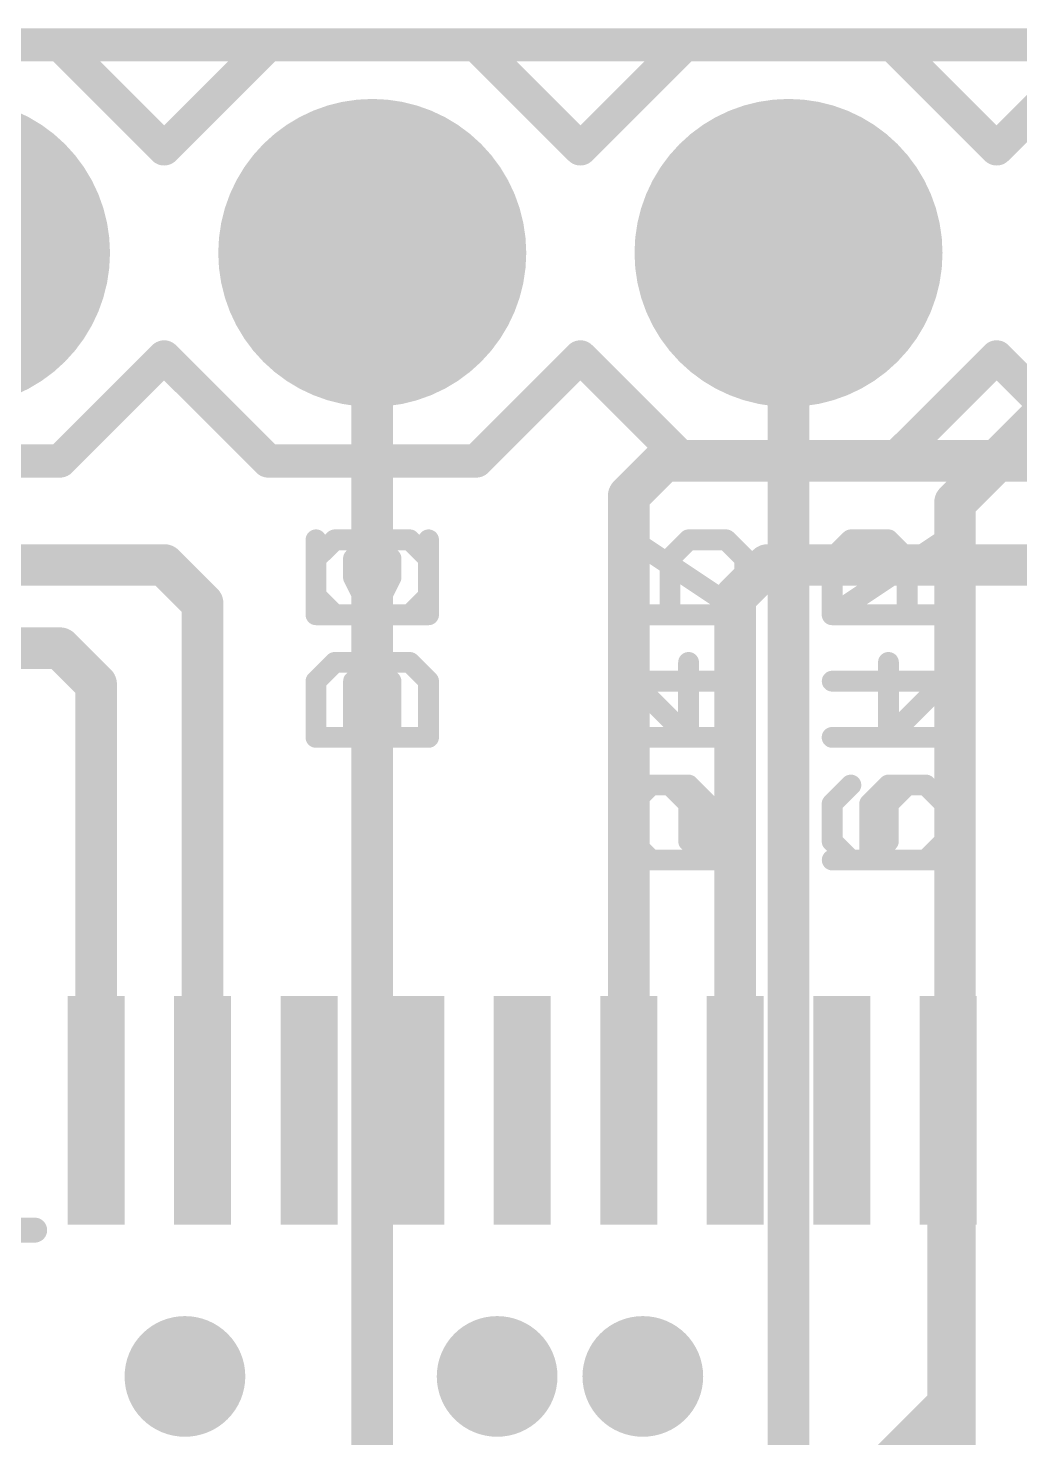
# Model space of a CAD drawing. Extents: x -3 to 111, y -18 to 20.
# Drawn here: x 22.03 to 28.08, y 11.82 to 20.42 of the extents above; entities that cross this region are included whole.
import ezdxf

# ---------------------------------------------------------------- set-up
doc = ezdxf.new("R2010")
doc.units = 0
for name, color, linetype in [('1', 12, 'CONTINUOUS'), ('16', 132, 'CONTINUOUS'), ('17', 110, 'CONTINUOUS'), ('18', 110, 'CONTINUOUS'), ('20', 53, 'CONTINUOUS'), ('21', 41, 'CONTINUOUS'), ('22', 40, 'CONTINUOUS'), ('51', 53, 'CONTINUOUS')]:
    doc.layers.add(name, color=color, linetype=linetype)

# ---------------------------------------------------------------- blocks, each defined once
blk = doc.blocks.new('RECT')
blk.add_solid([(-0.5, -0.5), (0.5, -0.5), (-0.5, 0.5), (0.5, 0.5)])
blk = doc.blocks.new('ROUNDP')
at = {"const_width": 0.5}
blk.add_lwpolyline([(0, -0.25, 1), (0, 0.25, 1), (0, -0.25)], format="xyb", dxfattribs=at)
blk = doc.blocks.new('ROUNDV')
at = {"const_width": 0.5}
blk.add_lwpolyline([(0, -0.25, 1), (0, 0.25, 1), (0, -0.25)], format="xyb", dxfattribs=at)

msp = doc.modelspace()

# ---------------------------------------------------------------- linework, layer by layer
at = {"layer": '1'}
for points, const_width in [([(43.18, 20.32), (0, 20.32)], 0.2032), ([(25.695, 17.567), (25.908, 17.78)], 0.254), ([(25.908, 17.78), (32.893, 17.78)], 0.254), ([(25.695, 13.816), (25.695, 17.567)], 0.254), ([(22.86, 17.145), (21.844, 17.145)], 0.254), ([(23.095, 16.91), (22.86, 17.145)], 0.254), ([(26.345, 16.947), (26.543, 17.145)], 0.254), ([(26.543, 17.145), (34.29, 17.145)], 0.254), ([(23.095, 16.91), (23.095, 13.816)], 0.254), ([(26.345, 13.816), (26.345, 16.947)], 0.254), ([(22.225, 16.637), (19.304, 16.637)], 0.254), ([(22.445, 16.417), (22.225, 16.637)], 0.254), ([(22.445, 16.417), (22.445, 13.816)], 0.254), ([(27.645, 13.816), (27.645, 12.024)], 0.254), ([(27.305, 11.684), (27.645, 12.024)], 0.254)]:
    msp.add_lwpolyline(points, dxfattribs=dict(at, const_width=const_width))
at = {"layer": '1', "const_width": 0.127}
for points in [[(25.908, 17.8435, 1), (25.908, 17.7165)], [(25.9529, 17.7351, 1), (25.8631, 17.8249)], [(25.7585, 17.567, 1), (25.6315, 17.567)], [(25.6501, 17.6119, 1), (25.7399, 17.5221)], [(22.9049, 17.1899, 1), (22.8151, 17.1001)], [(22.86, 17.0815, 1), (22.86, 17.2085)], [(26.543, 17.2085, 1), (26.543, 17.0815)], [(26.5879, 17.1001, 1), (26.4981, 17.1899)], [(23.1585, 16.91, 1), (23.0315, 16.91)], [(26.4085, 16.947, 1), (26.2815, 16.947)], [(26.3001, 16.9919, 1), (26.3899, 16.9021)], [(23.0501, 16.8651, 1), (23.1399, 16.9549)], [(22.2699, 16.6819, 1), (22.1801, 16.5921)], [(22.225, 16.5735, 1), (22.225, 16.7005)], [(22.5085, 16.417, 1), (22.3815, 16.417)], [(22.4001, 16.3721, 1), (22.4899, 16.4619)], [(27.7085, 13.816, 1), (27.5815, 13.816)], [(22.3815, 13.816, 1), (22.5085, 13.816)], [(23.0315, 13.816, 1), (23.1585, 13.816)], [(25.6315, 13.816, 1), (25.7585, 13.816)], [(26.2815, 13.816, 1), (26.4085, 13.816)], [(27.6899, 11.9791, 1), (27.6001, 12.0689)], [(27.5815, 12.024, 1), (27.7085, 12.024)]]:
    msp.add_lwpolyline(points, format="xyb", dxfattribs=at)
at = {"layer": '16'}
for points, const_width in [([(43.18, 20.32), (0, 20.32)], 0.2032), ([(24.13, 8.382), (24.13, 19.05)], 0.254), ([(26.67, 9.144), (26.67, 19.05)], 0.254), ([(27.686, 17.526), (29.21, 19.05)], 0.254), ([(27.686, 9.144), (27.686, 17.526)], 0.254)]:
    msp.add_lwpolyline(points, dxfattribs=dict(at, const_width=const_width))
at = {"layer": '16', "const_width": 0.127}
for points in [[(24.1935, 19.05, 1), (24.0665, 19.05)], [(26.7335, 19.05, 1), (26.6065, 19.05)], [(27.7495, 17.526, 1), (27.6225, 17.526)], [(27.6411, 17.5709, 1), (27.7309, 17.4811)]]:
    msp.add_lwpolyline(points, format="xyb", dxfattribs=at)
at = {"layer": '20', "const_width": 0.2032}
msp.add_lwpolyline([(0, 20.32), (43.18, 20.32)], dxfattribs=at)
at = {"layer": '21'}
for points, const_width in [([(20.955, 20.32), (22.225, 20.32)], 0.2032), ([(22.86, 19.685), (22.225, 20.32)], 0.2032), ([(22.86, 19.685), (23.495, 20.32)], 0.2032), ([(23.495, 20.32), (24.765, 20.32)], 0.2032), ([(24.765, 20.32), (25.4, 19.685)], 0.2032), ([(25.4, 19.685), (26.035, 20.32)], 0.2032), ([(26.035, 20.32), (27.305, 20.32)], 0.2032), ([(27.305, 20.32), (27.94, 19.685)], 0.2032), ([(27.94, 19.685), (28.575, 20.32)], 0.2032), ([(22.225, 17.78), (22.86, 18.415)], 0.2032), ([(23.495, 17.78), (22.86, 18.415)], 0.2032), ([(25.4, 18.415), (24.765, 17.78)], 0.2032), ([(26.035, 17.78), (25.4, 18.415)], 0.2032), ([(27.94, 18.415), (27.305, 17.78)], 0.2032), ([(28.575, 17.78), (27.94, 18.415)], 0.2032), ([(22.225, 17.78), (20.955, 17.78)], 0.2032), ([(24.765, 17.78), (23.495, 17.78)], 0.2032), ([(27.305, 17.78), (26.035, 17.78)], 0.2032), ([(26.6827, 15.2808), (26.6827, 17.526)], 0.127), ([(23.7865, 17.2987), (23.7865, 16.8411)], 0.127), ([(24.0153, 17.1843), (24.1297, 17.2987)], 0.127), ([(24.1297, 17.2987), (24.3585, 17.2987)], 0.127), ([(24.3585, 17.2987), (24.4729, 17.1843)], 0.127), ([(26.4033, 16.8411), (25.7169, 17.2987)], 0.127), ([(26.9361, 17.1843), (27.0505, 17.2987)], 0.127), ([(27.0505, 17.2987), (27.2793, 17.2987)], 0.127), ([(27.2793, 17.2987), (27.3937, 17.1843)], 0.127), ([(24.0153, 17.0699), (24.0153, 17.1843)], 0.127), ([(24.4729, 17.1843), (24.4729, 16.9555)], 0.127), ([(26.9361, 16.8411), (26.9361, 17.1843)], 0.127), ([(27.3937, 17.1843), (27.3937, 16.8411)], 0.127), ([(24.1297, 16.8411), (24.0153, 17.0699)], 0.127), ([(24.4729, 16.9555), (24.3585, 16.8411)], 0.127), ([(23.7865, 16.8411), (24.1297, 16.8411)], 0.127), ([(27.6225, 16.8411), (26.9361, 16.8411)], 0.127), ([(23.7865, 16.4359), (23.9009, 16.5503)], 0.127), ([(23.9009, 16.5503), (24.1297, 16.5503)], 0.127), ([(24.1297, 16.5503), (24.2441, 16.4359)], 0.127), ([(26.0601, 16.0927), (26.0601, 16.5503)], 0.127), ([(27.6225, 16.0927), (27.6225, 16.5503)], 0.127), ([(23.7865, 16.0927), (23.7865, 16.4359)], 0.127), ([(24.2441, 16.4359), (24.2441, 16.0927)], 0.127), ([(26.4033, 16.4359), (25.7169, 16.4359)], 0.127), ([(25.7169, 16.4359), (26.0601, 16.0927)], 0.127), ([(24.4729, 16.0927), (23.7865, 16.0927)], 0.127), ([(26.9361, 16.0927), (27.6225, 16.0927)], 0.127), ([(25.7169, 15.6874), (25.8313, 15.8018)], 0.127), ([(25.8313, 15.8018), (26.0601, 15.8018)], 0.127), ([(26.0601, 15.8018), (26.1745, 15.6874)], 0.127), ([(27.0505, 15.8018), (26.9361, 15.6874)], 0.127), ([(27.2793, 15.6874), (27.3937, 15.8018)], 0.127), ([(27.3937, 15.8018), (27.5081, 15.8018)], 0.127), ([(27.5081, 15.8018), (27.6225, 15.6874)], 0.127), ([(25.7169, 15.3443), (25.7169, 15.6874)], 0.127), ([(26.1745, 15.6874), (26.1745, 15.3443)], 0.127), ([(26.9361, 15.6874), (26.9361, 15.4587)], 0.127), ([(27.2793, 15.4587), (27.2793, 15.6874)], 0.127), ([(27.6225, 15.6874), (27.6225, 15.4587)], 0.127), ([(26.9361, 15.4587), (27.0505, 15.3443)], 0.127), ([(27.1649, 15.3443), (27.2793, 15.4587)], 0.127), ([(27.6225, 15.4587), (27.5081, 15.3443)], 0.127), ([(26.4033, 15.3443), (25.7169, 15.3443)], 0.127), ([(27.0505, 15.3443), (27.1649, 15.3443)], 0.127), ([(21.47, 13.085), (22.07, 13.085)], 0.1524)]:
    msp.add_lwpolyline(points, dxfattribs=dict(at, const_width=const_width))
for points, const_width in [([(22.2609, 20.3559, 1), (22.1891, 20.2841)], 0.1016), ([(22.225, 20.2692, 1), (22.225, 20.3708)], 0.1016), ([(23.495, 20.3708, 1), (23.495, 20.2692)], 0.1016), ([(23.5309, 20.2841, 1), (23.4591, 20.3559)], 0.1016), ([(24.8009, 20.3559, 1), (24.7291, 20.2841)], 0.1016), ([(24.765, 20.2692, 1), (24.765, 20.3708)], 0.1016), ([(26.035, 20.3708, 1), (26.035, 20.2692)], 0.1016), ([(26.0709, 20.2841, 1), (25.9991, 20.3559)], 0.1016), ([(27.3409, 20.3559, 1), (27.2691, 20.2841)], 0.1016), ([(27.305, 20.2692, 1), (27.305, 20.3708)], 0.1016), ([(22.8241, 19.7209, 1), (22.8959, 19.6491)], 0.1016), ([(22.8241, 19.6491, 1), (22.8959, 19.7209)], 0.1016), ([(25.3641, 19.7209, 1), (25.4359, 19.6491)], 0.1016), ([(25.3641, 19.6491, 1), (25.4359, 19.7209)], 0.1016), ([(27.9041, 19.7209, 1), (27.9759, 19.6491)], 0.1016), ([(27.9041, 19.6491, 1), (27.9759, 19.7209)], 0.1016), ([(22.8959, 18.4509, 1), (22.8241, 18.3791)], 0.1016), ([(22.8959, 18.3791, 1), (22.8241, 18.4509)], 0.1016), ([(25.4359, 18.4509, 1), (25.3641, 18.3791)], 0.1016), ([(25.4359, 18.3791, 1), (25.3641, 18.4509)], 0.1016), ([(27.9759, 18.4509, 1), (27.9041, 18.3791)], 0.1016), ([(27.9759, 18.3791, 1), (27.9041, 18.4509)], 0.1016), ([(22.1891, 17.8159, 1), (22.2609, 17.7441)], 0.1016), ([(22.225, 17.7292, 1), (22.225, 17.8308)], 0.1016), ([(23.495, 17.8308, 1), (23.495, 17.7292)], 0.1016), ([(23.4591, 17.7441, 1), (23.5309, 17.8159)], 0.1016), ([(24.7291, 17.8159, 1), (24.8009, 17.7441)], 0.1016), ([(24.765, 17.7292, 1), (24.765, 17.8308)], 0.1016), ([(26.035, 17.8308, 1), (26.035, 17.7292)], 0.1016), ([(25.9991, 17.7441, 1), (26.0709, 17.8159)], 0.1016), ([(27.2691, 17.8159, 1), (27.3409, 17.7441)], 0.1016), ([(27.305, 17.7292, 1), (27.305, 17.8308)], 0.1016), ([(26.7144, 17.526, 1), (26.651, 17.526)], 0.0635), ([(23.8183, 17.2987, 1), (23.7548, 17.2987)], 0.0635), ([(24.1297, 17.3304, 1), (24.1297, 17.2669)], 0.0635), ([(24.1522, 17.2762, 1), (24.1073, 17.3211)], 0.0635), ([(24.381, 17.3211, 1), (24.3361, 17.2762)], 0.0635), ([(24.3585, 17.2669, 1), (24.3585, 17.3304)], 0.0635), ([(25.7345, 17.3251, 1), (25.6993, 17.2723)], 0.0635), ([(27.0505, 17.3304, 1), (27.0505, 17.2669)], 0.0635), ([(27.073, 17.2762, 1), (27.0281, 17.3211)], 0.0635), ([(27.3018, 17.3211, 1), (27.2569, 17.2762)], 0.0635), ([(27.2793, 17.2669, 1), (27.2793, 17.3304)], 0.0635), ([(24.0471, 17.1843, 1), (23.9836, 17.1843)], 0.0635), ([(23.9929, 17.2067, 1), (24.0378, 17.1618)], 0.0635), ([(24.5047, 17.1843, 1), (24.4412, 17.1843)], 0.0635), ([(24.4504, 17.1618, 1), (24.4954, 17.2067)], 0.0635), ([(26.9679, 17.1843, 1), (26.9044, 17.1843)], 0.0635), ([(26.9137, 17.2067, 1), (26.9586, 17.1618)], 0.0635), ([(27.4255, 17.1843, 1), (27.362, 17.1843)], 0.0635), ([(27.3713, 17.1618, 1), (27.4162, 17.2067)], 0.0635), ([(24.0437, 17.0841, 1), (23.9869, 17.0557)], 0.0635), ([(23.9836, 17.0699, 1), (24.0471, 17.0699)], 0.0635), ([(24.4412, 16.9555, 1), (24.5047, 16.9555)], 0.0635), ([(24.4954, 16.933, 1), (24.4504, 16.9779)], 0.0635), ([(23.7865, 16.8728, 1), (23.7865, 16.8093)], 0.0635), ([(23.7548, 16.8411, 1), (23.8183, 16.8411)], 0.0635), ([(24.1013, 16.8269, 1), (24.1581, 16.8553)], 0.0635), ([(24.1297, 16.8093, 1), (24.1297, 16.8728)], 0.0635), ([(24.3361, 16.8635, 1), (24.381, 16.8186)], 0.0635), ([(26.3857, 16.8147, 1), (26.4209, 16.8675)], 0.0635), ([(26.9361, 16.8728, 1), (26.9361, 16.8093)], 0.0635), ([(26.9044, 16.8411, 1), (26.9679, 16.8411)], 0.0635), ([(27.362, 16.8411, 1), (27.4255, 16.8411)], 0.0635), ([(27.6225, 16.8093, 1), (27.6225, 16.8728)], 0.0635), ([(23.9009, 16.582, 1), (23.9009, 16.5185)], 0.0635), ([(23.9234, 16.5278, 1), (23.8785, 16.5727)], 0.0635), ([(24.1522, 16.5727, 1), (24.1073, 16.5278)], 0.0635), ([(24.1297, 16.5185, 1), (24.1297, 16.582)], 0.0635), ([(26.0919, 16.5503, 1), (26.0284, 16.5503)], 0.0635), ([(27.6543, 16.5503, 1), (27.5908, 16.5503)], 0.0635), ([(23.8183, 16.4359, 1), (23.7548, 16.4359)], 0.0635), ([(23.7641, 16.4583, 1), (23.809, 16.4134)], 0.0635), ([(24.2759, 16.4359, 1), (24.2124, 16.4359)], 0.0635), ([(24.2217, 16.4134, 1), (24.2666, 16.4583)], 0.0635), ([(25.7169, 16.4676, 1), (25.7169, 16.4041)], 0.0635), ([(25.7394, 16.4583, 1), (25.6945, 16.4134)], 0.0635), ([(26.4033, 16.4041, 1), (26.4033, 16.4676)], 0.0635), ([(23.7865, 16.1244, 1), (23.7865, 16.0609)], 0.0635), ([(23.7548, 16.0927, 1), (23.8183, 16.0927)], 0.0635), ([(24.2124, 16.0927, 1), (24.2759, 16.0927)], 0.0635), ([(24.4729, 16.0609, 1), (24.4729, 16.1244)], 0.0635), ([(26.0284, 16.0927, 1), (26.0919, 16.0927)], 0.0635), ([(26.0377, 16.0702, 1), (26.0826, 16.1151)], 0.0635), ([(26.9361, 16.1244, 1), (26.9361, 16.0609)], 0.0635), ([(27.5908, 16.0927, 1), (27.6543, 16.0927)], 0.0635), ([(27.6225, 16.0609, 1), (27.6225, 16.1244)], 0.0635), ([(25.8313, 15.8336, 1), (25.8313, 15.7701)], 0.0635), ([(25.8538, 15.7794, 1), (25.8089, 15.8243)], 0.0635), ([(26.0826, 15.8243, 1), (26.0377, 15.7794)], 0.0635), ([(26.0601, 15.7701, 1), (26.0601, 15.8336)], 0.0635), ([(27.073, 15.7794, 1), (27.0281, 15.8243)], 0.0635), ([(27.3937, 15.8336, 1), (27.3937, 15.7701)], 0.0635), ([(27.4162, 15.7794, 1), (27.3713, 15.8243)], 0.0635), ([(27.5306, 15.8243, 1), (27.4857, 15.7794)], 0.0635), ([(27.5081, 15.7701, 1), (27.5081, 15.8336)], 0.0635), ([(25.7487, 15.6874, 1), (25.6852, 15.6874)], 0.0635), ([(26.2063, 15.6874, 1), (26.1428, 15.6874)], 0.0635), ([(26.9679, 15.6874, 1), (26.9044, 15.6874)], 0.0635), ([(27.3111, 15.6874, 1), (27.2476, 15.6874)], 0.0635), ([(27.6543, 15.6874, 1), (27.5908, 15.6874)], 0.0635), ([(25.6945, 15.7099, 1), (25.7394, 15.665)], 0.0635), ([(26.1521, 15.665, 1), (26.197, 15.7099)], 0.0635), ([(26.9137, 15.7099, 1), (26.9586, 15.665)], 0.0635), ([(27.2569, 15.7099, 1), (27.3018, 15.665)], 0.0635), ([(27.6, 15.665, 1), (27.645, 15.7099)], 0.0635), ([(26.9044, 15.4587, 1), (26.9679, 15.4587)], 0.0635), ([(26.9586, 15.4811, 1), (26.9137, 15.4362)], 0.0635), ([(27.2476, 15.4587, 1), (27.3111, 15.4587)], 0.0635), ([(27.3018, 15.4362, 1), (27.2569, 15.4811)], 0.0635), ([(27.5908, 15.4587, 1), (27.6543, 15.4587)], 0.0635), ([(27.645, 15.4362, 1), (27.6, 15.4811)], 0.0635), ([(25.7169, 15.376, 1), (25.7169, 15.3125)], 0.0635), ([(26.4033, 15.3125, 1), (26.4033, 15.376)], 0.0635), ([(27.0505, 15.376, 1), (27.0505, 15.3125)], 0.0635), ([(27.1649, 15.3125, 1), (27.1649, 15.376)], 0.0635), ([(25.6852, 15.3443, 1), (25.7487, 15.3443)], 0.0635), ([(26.1428, 15.3443, 1), (26.2063, 15.3443)], 0.0635), ([(27.0281, 15.3218, 1), (27.073, 15.3667)], 0.0635), ([(27.1425, 15.3667, 1), (27.1874, 15.3218)], 0.0635), ([(27.4857, 15.3667, 1), (27.5306, 15.3218)], 0.0635), ([(26.651, 15.2808, 1), (26.7144, 15.2808)], 0.0635), ([(22.07, 13.0469, 1), (22.07, 13.1231)], 0.0762)]:
    msp.add_lwpolyline(points, format="xyb", dxfattribs=dict(at, const_width=const_width))
at = {"layer": '22', "const_width": 0.127}
for points in [[(26.6573, 15.2808), (26.6573, 17.526)], [(23.9015, 17.2987), (23.7871, 17.1843)], [(24.1303, 17.2987), (23.9015, 17.2987)], [(24.2447, 17.1843), (24.1303, 17.2987)], [(24.4735, 17.2987), (24.4735, 16.8411)], [(26.0607, 17.2987), (25.9463, 17.1843)], [(26.2895, 17.2987), (26.0607, 17.2987)], [(26.4039, 17.1843), (26.2895, 17.2987)], [(26.9367, 16.8411), (27.6231, 17.2987)], [(23.7871, 17.1843), (23.7871, 16.9555)], [(24.2447, 17.0699), (24.2447, 17.1843)], [(25.9463, 17.1843), (25.9463, 16.8411)], [(26.4039, 16.8411), (26.4039, 17.1843)], [(24.1303, 16.8411), (24.2447, 17.0699)], [(23.7871, 16.9555), (23.9015, 16.8411)], [(24.4735, 16.8411), (24.1303, 16.8411)], [(25.7175, 16.8411), (26.4039, 16.8411)], [(24.1303, 16.5503), (24.0159, 16.4359)], [(24.3591, 16.5503), (24.1303, 16.5503)], [(24.4735, 16.4359), (24.3591, 16.5503)], [(25.7175, 16.0927), (25.7175, 16.5503)], [(27.2799, 16.0927), (27.2799, 16.5503)], [(24.0159, 16.4359), (24.0159, 16.0927)], [(24.4735, 16.0927), (24.4735, 16.4359)], [(26.9367, 16.4359), (27.6231, 16.4359)], [(27.6231, 16.4359), (27.2799, 16.0927)], [(23.7871, 16.0927), (24.4735, 16.0927)], [(26.4039, 16.0927), (25.7175, 16.0927)], [(25.8319, 15.8018), (25.7175, 15.6874)], [(25.9463, 15.8018), (25.8319, 15.8018)], [(26.0607, 15.6874), (25.9463, 15.8018)], [(26.2895, 15.8018), (26.4039, 15.6874)], [(27.2799, 15.8018), (27.1655, 15.6874)], [(27.5087, 15.8018), (27.2799, 15.8018)], [(27.6231, 15.6874), (27.5087, 15.8018)], [(25.7175, 15.6874), (25.7175, 15.4587)], [(26.0607, 15.4587), (26.0607, 15.6874)], [(26.4039, 15.6874), (26.4039, 15.4587)], [(27.1655, 15.6874), (27.1655, 15.3443)], [(27.6231, 15.3443), (27.6231, 15.6874)], [(25.7175, 15.4587), (25.8319, 15.3443)], [(26.1751, 15.3443), (26.0607, 15.4587)], [(26.4039, 15.4587), (26.2895, 15.3443)], [(26.2895, 15.3443), (26.1751, 15.3443)], [(26.9367, 15.3443), (27.6231, 15.3443)]]:
    msp.add_lwpolyline(points, dxfattribs=at)
at = {"layer": '22', "const_width": 0.0635}
for points in [[(26.6891, 17.526, 1), (26.6256, 17.526)], [(23.9015, 17.3304, 1), (23.9015, 17.2669)], [(23.9239, 17.2762, 1), (23.879, 17.3211)], [(24.1527, 17.3211, 1), (24.1078, 17.2762)], [(24.1303, 17.2669, 1), (24.1303, 17.3304)], [(24.5052, 17.2987, 1), (24.4417, 17.2987)], [(26.0607, 17.3304, 1), (26.0607, 17.2669)], [(26.0831, 17.2762, 1), (26.0382, 17.3211)], [(26.3119, 17.3211, 1), (26.267, 17.2762)], [(26.2895, 17.2669, 1), (26.2895, 17.3304)], [(27.6407, 17.2723, 1), (27.6055, 17.3251)], [(23.7646, 17.2067, 1), (23.8096, 17.1618)], [(23.8189, 17.1843, 1), (23.7554, 17.1843)], [(24.2764, 17.1843, 1), (24.2129, 17.1843)], [(24.2222, 17.1618, 1), (24.2671, 17.2067)], [(25.978, 17.1843, 1), (25.9145, 17.1843)], [(25.9238, 17.2067, 1), (25.9687, 17.1618)], [(26.4356, 17.1843, 1), (26.3721, 17.1843)], [(26.3814, 17.1618, 1), (26.4263, 17.2067)], [(24.2731, 17.0557, 1), (24.2163, 17.0841)], [(24.2129, 17.0699, 1), (24.2764, 17.0699)], [(23.8096, 16.9779, 1), (23.7646, 16.933)], [(23.7554, 16.9555, 1), (23.8189, 16.9555)], [(23.879, 16.8186, 1), (23.9239, 16.8635)], [(24.1303, 16.8728, 1), (24.1303, 16.8093)], [(24.1019, 16.8553, 1), (24.1587, 16.8269)], [(24.4417, 16.8411, 1), (24.5052, 16.8411)], [(24.4735, 16.8093, 1), (24.4735, 16.8728)], [(25.7175, 16.8728, 1), (25.7175, 16.8093)], [(25.9145, 16.8411, 1), (25.978, 16.8411)], [(26.3721, 16.8411, 1), (26.4356, 16.8411)], [(26.4039, 16.8093, 1), (26.4039, 16.8728)], [(26.9191, 16.8675, 1), (26.9543, 16.8147)], [(24.1303, 16.582, 1), (24.1303, 16.5185)], [(24.1527, 16.5278, 1), (24.1078, 16.5727)], [(24.3815, 16.5727, 1), (24.3366, 16.5278)], [(24.3591, 16.5185, 1), (24.3591, 16.582)], [(25.7492, 16.5503, 1), (25.6858, 16.5503)], [(27.3116, 16.5503, 1), (27.2481, 16.5503)], [(24.0476, 16.4359, 1), (23.9841, 16.4359)], [(23.9934, 16.4583, 1), (24.0383, 16.4134)], [(24.5052, 16.4359, 1), (24.4417, 16.4359)], [(24.451, 16.4134, 1), (24.4959, 16.4583)], [(26.9367, 16.4676, 1), (26.9367, 16.4041)], [(27.6455, 16.4134, 1), (27.6006, 16.4583)], [(27.6231, 16.4041, 1), (27.6231, 16.4676)], [(23.7871, 16.1244, 1), (23.7871, 16.0609)], [(23.9841, 16.0927, 1), (24.0476, 16.0927)], [(24.4417, 16.0927, 1), (24.5052, 16.0927)], [(24.4735, 16.0609, 1), (24.4735, 16.1244)], [(25.7175, 16.1244, 1), (25.7175, 16.0609)], [(25.6858, 16.0927, 1), (25.7492, 16.0927)], [(26.4039, 16.0609, 1), (26.4039, 16.1244)], [(27.2574, 16.1151, 1), (27.3023, 16.0702)], [(27.2481, 16.0927, 1), (27.3116, 16.0927)], [(25.8319, 15.8336, 1), (25.8319, 15.7701)], [(25.8543, 15.7794, 1), (25.8094, 15.8243)], [(25.9687, 15.8243, 1), (25.9238, 15.7794)], [(25.9463, 15.7701, 1), (25.9463, 15.8336)], [(26.3119, 15.8243, 1), (26.267, 15.7794)], [(27.2799, 15.8336, 1), (27.2799, 15.7701)], [(27.3023, 15.7794, 1), (27.2574, 15.8243)], [(27.5311, 15.8243, 1), (27.4862, 15.7794)], [(27.5087, 15.7701, 1), (27.5087, 15.8336)], [(25.7492, 15.6874, 1), (25.6858, 15.6874)], [(26.0924, 15.6874, 1), (26.0289, 15.6874)], [(26.4356, 15.6874, 1), (26.3721, 15.6874)], [(27.1972, 15.6874, 1), (27.1337, 15.6874)], [(27.6548, 15.6874, 1), (27.5913, 15.6874)], [(25.695, 15.7099, 1), (25.74, 15.665)], [(26.0382, 15.665, 1), (26.0831, 15.7099)], [(26.3814, 15.665, 1), (26.4263, 15.7099)], [(27.143, 15.7099, 1), (27.1879, 15.665)], [(27.6006, 15.665, 1), (27.6455, 15.7099)], [(25.74, 15.4811, 1), (25.695, 15.4362)], [(25.6858, 15.4587, 1), (25.7492, 15.4587)], [(26.0831, 15.4811, 1), (26.0382, 15.4362)], [(26.0289, 15.4587, 1), (26.0924, 15.4587)], [(26.3721, 15.4587, 1), (26.4356, 15.4587)], [(26.4263, 15.4362, 1), (26.3814, 15.4811)], [(26.1751, 15.376, 1), (26.1751, 15.3125)], [(26.2895, 15.3125, 1), (26.2895, 15.376)], [(26.9367, 15.376, 1), (26.9367, 15.3125)], [(27.6231, 15.3125, 1), (27.6231, 15.376)], [(25.8094, 15.3218, 1), (25.8543, 15.3667)], [(26.1526, 15.3218, 1), (26.1975, 15.3667)], [(26.267, 15.3667, 1), (26.3119, 15.3218)], [(27.1337, 15.3443, 1), (27.1972, 15.3443)], [(27.5913, 15.3443, 1), (27.6548, 15.3443)], [(26.6256, 15.2808, 1), (26.6891, 15.2808)]]:
    msp.add_lwpolyline(points, format="xyb", dxfattribs=at)

# ---------------------------------------------------------------- block references
at = {"layer": '1', "xscale": 0.348, "yscale": 1.397}
for p in [(22.445, 13.816), (23.095, 13.816), (23.745, 13.816), (24.395, 13.816), (25.045, 13.816), (25.695, 13.816), (26.345, 13.816), (26.995, 13.816), (27.645, 13.816)]:
    msp.add_blockref('RECT', p, dxfattribs=at)
at = {"layer": '17', "xscale": 1.8796, "yscale": 1.8796, "rotation": 270}
for p in [(21.59, 19.05), (21.59, 19.05), (24.13, 19.05), (24.13, 19.05), (26.67, 19.05), (26.67, 19.05)]:
    msp.add_blockref('ROUNDP', p, dxfattribs=at)
at = {"layer": '18', "xscale": 0.7366, "yscale": 0.7366}
for p in [(22.987, 12.192), (22.987, 12.192), (24.892, 12.192), (24.892, 12.192), (25.781, 12.192), (25.781, 12.192)]:
    msp.add_blockref('ROUNDV', p, dxfattribs=at)
at = {"layer": '51', "xscale": 0.508, "yscale": 0.508, "rotation": 180}
for p in [(24.13, 19.05), (26.67, 19.05)]:
    msp.add_blockref('RECT', p, dxfattribs=at)
at = {"layer": '51', "xscale": 0.325, "yscale": 0.9344}
for p in [(22.445, 13.5928), (23.095, 13.5928), (23.745, 13.5928), (24.395, 13.5928), (25.045, 13.5928), (25.695, 13.5928), (26.345, 13.5928), (26.995, 13.5928), (27.645, 13.5928)]:
    msp.add_blockref('RECT', p, dxfattribs=at)

doc.saveas('drawing.dxf')
